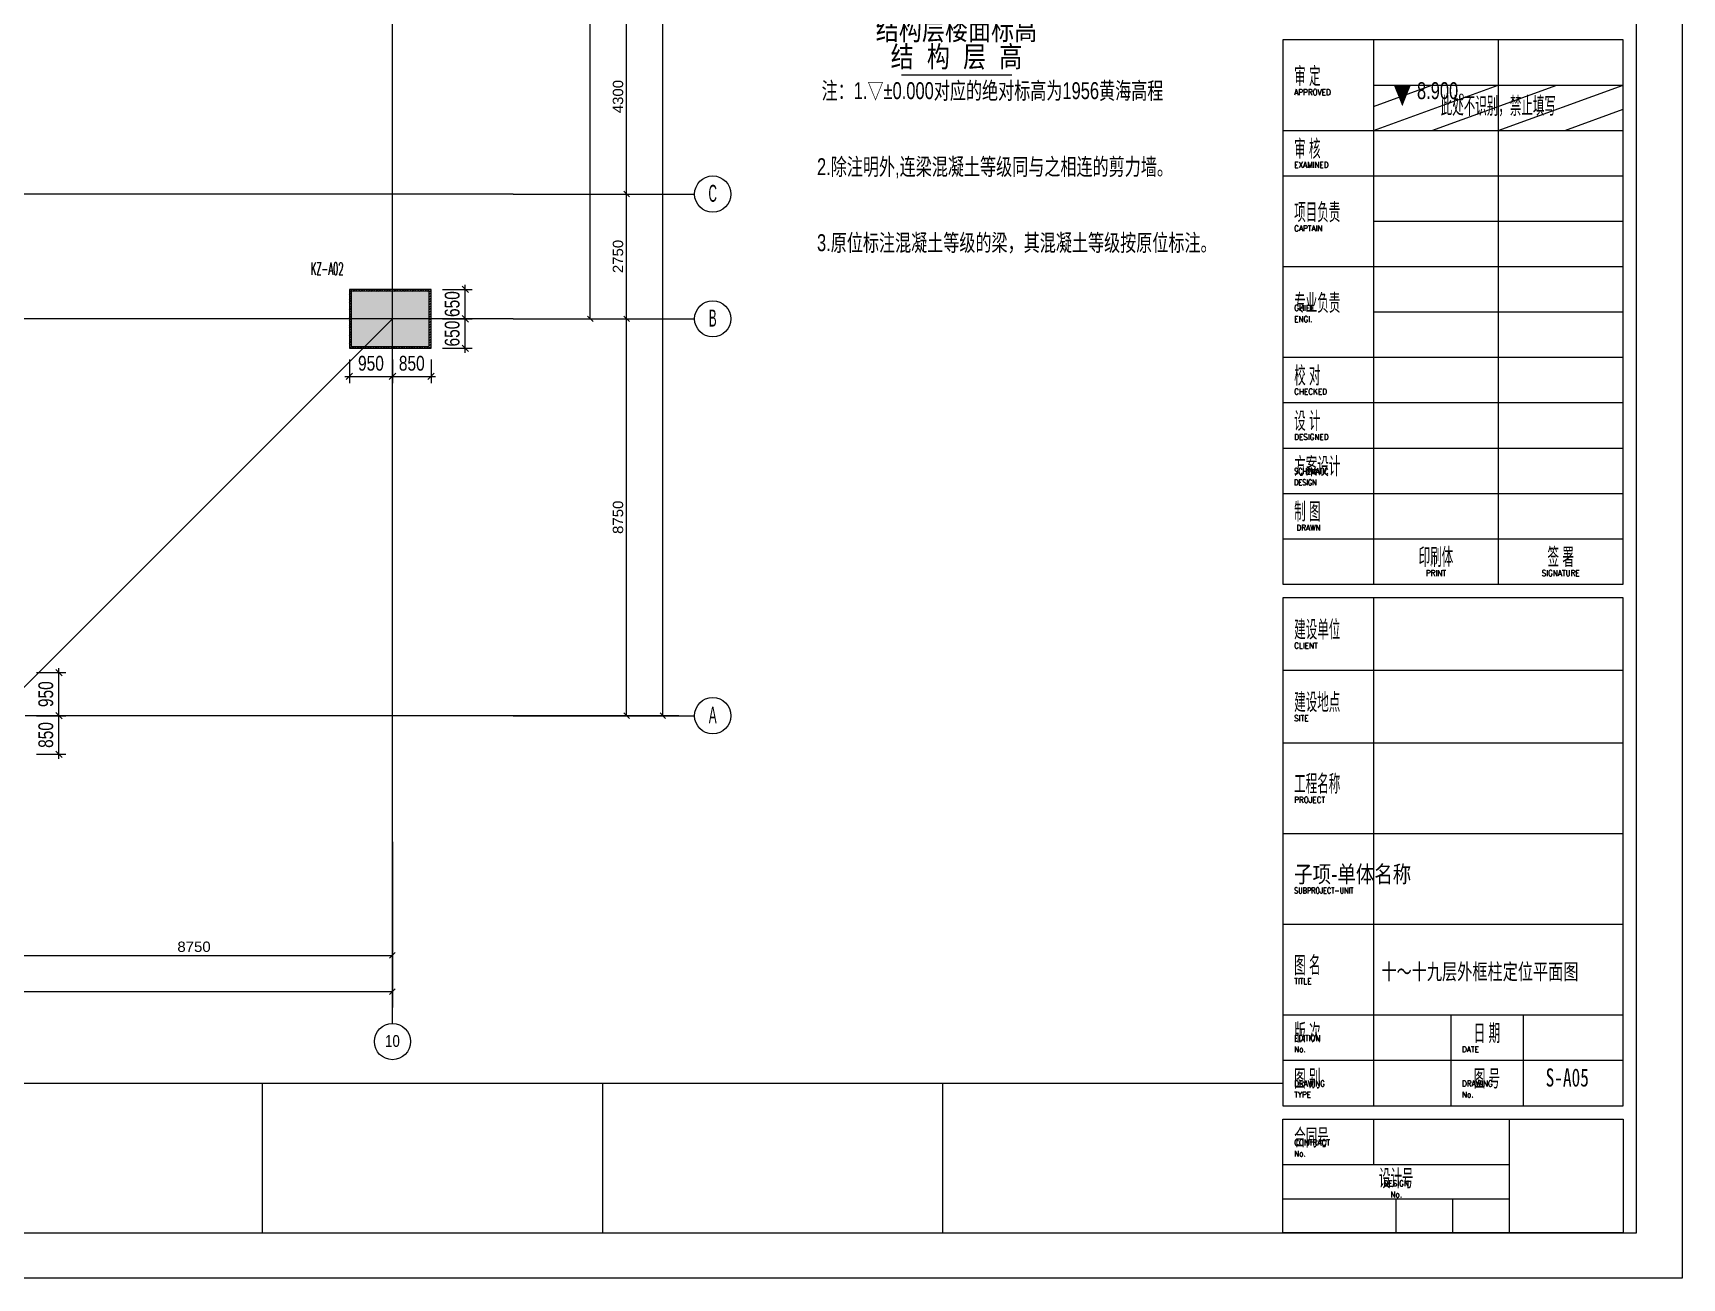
# Model space of a CAD drawing. Header units: millimetres. Extents: x 8533 to 398112, y -117646 to 105276.
# Drawn here: x 361755 to 398109, y 23204 to 50654 of the extents above; entities that cross this region are included whole.
import ezdxf

# ---------------------------------------------------------------- set-up
doc = ezdxf.new("R2010")
doc.units = ezdxf.units.MM
doc.linetypes.add('IMPORT-A-D0TE-BF$0$DOTE', pattern=[0])
doc.linetypes.add('IMPORT-colu-10F-19F$0$DOTE', pattern=[0])
for name, color, linetype, lineweight in [('$0$TK-TEXT', 7, 'Continuous', 13), ('A-D0TE-BF$0$A-Axis', 3, 'Continuous', 13), ('A-D0TE-BF$0$A-Axis-GRID', 1, 'IMPORT-A-D0TE-BF$0$DOTE', 13), ('A-D0TE-BF$0$A-Axis-结构用', 3, 'Continuous', 13), ('A1$0$TK', 4, 'Continuous', 13), ('A1$0$TK-不打印', 8, 'Continuous', 13), ('A1$0$VHBoundary', 4, 'Continuous', 13), ('colu-10F-19F$0$A-Axis-grid', 1, 'IMPORT-colu-10F-19F$0$DOTE', 13), ('colu-10F-19F$0$S-COLU-STEEL', 104, 'Continuous', 13), ('colu-10F-19F$0$S-hatch', 253, 'Continuous', 13), ('S-colu_text', 7, 'Continuous', 13), ('S-dim', 3, 'Continuous', 13), ('XR-层高表$0$-S-slab_text', 105, 'Continuous', 13), ('XR-层高表$0$-S-table', 103, 'Continuous', 13), ('XR-层高表$0$-S-text', 7, 'Continuous', 13), ('塔楼_STR_10F-19F_墙住_20241022_20250305_dwg', 8, 'Continuous', 13)]:
    doc.layers.add(name, color=color, linetype=linetype, lineweight=lineweight)
doc.styles.add('Arial_10', font='arial.ttf', dxfattribs={"width": 0.75, "height": 326.200771})
doc.styles.add('Arial_15', font='arial.ttf', dxfattribs={"width": 0.8, "height": 2.935807})
doc.styles.add('Arial_16', font='arial.ttf', dxfattribs={"width": 0.8, "height": 3.728009})
doc.styles.add('Arial_2', font='arial.ttf', dxfattribs={"width": 0.5, "height": 326.200771})
doc.styles.add('Arial_3', font='arial.ttf', dxfattribs={"width": 1.035349, "height": 252.601612})
doc.styles.add('Arial_4', font='arial.ttf', dxfattribs={"width": 0.697103, "height": 202.912576})
doc.styles.add('Arial_5', font='arial.ttf', dxfattribs={"width": 0.8, "height": 326.200771})
doc.styles.add('RomanC', font='romanc__.ttf', dxfattribs={"width": 0.9, "height": 1.3})
doc.styles.add('RomanC_3', font='romanc__.ttf', dxfattribs={"width": 0.8, "height": 1.3})
doc.styles.add('RomanD', font='romand__.ttf', dxfattribs={"width": 0.5, "height": 450})
doc.styles.add('华文仿宋_1', font='STFANGSO.TTF', dxfattribs={"width": 0.7, "height": 872.093023})
doc.styles.add('华文仿宋_2', font='STFANGSO.TTF', dxfattribs={"width": 0.7, "height": 418.604651})
doc.styles.add('宋体_3', font='', dxfattribs={"width": 0.8, "height": 180})
doc.styles.get('宋体_3').set_extended_font_data('SimSun')

# ---------------------------------------------------------------- blocks, each defined once
blk = doc.blocks.new('塔楼_STR_10F-19F_墙住_20241022_20250305_dwg_A-D0TE-BF-1618069-10F_STR_45_850_')
at = {"layer": 'A-D0TE-BF$0$A-Axis'}
for p, q in [((42160, -28250), (42160, 8750)), ((42960, -28250), (42960, 8750)), ((42098, -16688), (42222, -16812)), ((39660, -16750), (43660, -16750)), ((41810, -16750), (42510, -16750)), ((39660, -19500), (43660, -19500)), ((41810, -19500), (42510, -19500)), ((42098, -19438), (42222, -19562)), ((39660, -28250), (42510, -28250)), ((42098, -28188), (42222, -28312)), ((42898, -28188), (43022, -28312)), ((37000, -33884), (37000, -31034)), ((0, -33534), (37000, -33534)), ((36938, -33595), (37062, -33472)), ((0, -34334), (37000, -34334)), ((36938, -34395), (37062, -34272))]:
    blk.add_line(p, q, dxfattribs=at)
at = {"layer": 'A-D0TE-BF$0$A-Axis', "flags": 128}
for points in [[(43310, -28250), (39660, -28250), (43660, -28250)], [(37000, -35034), (37000, -31034), (37000, -34684)]]:
    blk.add_lwpolyline(points, dxfattribs=at)
at = {"layer": 'A-D0TE-BF$0$A-Axis'}
for centre in [(44060, -16750), (44060, -19500), (44060, -28250), (37000, -35434)]:
    blk.add_circle(centre, 400, dxfattribs=at)
at = {"layer": 'A-D0TE-BF$0$A-Axis-GRID', "linetype": 'Continuous'}
for p, q in [((37000, -18850), (37000, -650)), ((39660, -16750), (28650, -16750)), ((37000, -20150), (37000, -18850)), ((36050, -19500), (28650, -19500)), ((37850, -19500), (36050, -19500)), ((39660, -19500), (37850, -19500)), ((37000, -31034), (37000, -20150)), ((39660, -28250), (28900, -28250))]:
    blk.add_line(p, q, dxfattribs=at)
at = {"layer": 'A-D0TE-BF$0$A-Axis-结构用'}
for p, q in [((41360, -19500), (41360, 0)), ((40478, -19500), (41710, -19500)), ((41298, -19438), (41422, -19562))]:
    blk.add_line(p, q, dxfattribs=at)
at = {"layer": 'A-D0TE-BF$0$A-Axis', "color": 7, "char_height": 228.3, "width": 858.09, "attachment_point": 2, "rotation": 90, "line_spacing_factor": 0.941778, "style": 'Arial_3'}
for s, insert in [('4300', (41857, -14600)), ('2750', (41857, -18125)), ('8750', (41857, -23875))]:
    blk.add_mtext(s, dxfattribs=dict(at, insert=insert))
at = {"layer": 'A-D0TE-BF$0$A-Axis', "color": 7, "attachment_point": 2, "line_spacing_factor": 0.941778}
for s, insert, char_height, width, style in [('\\fArial|b0|i0|c134|p34|;C', (44060, -16547), 372.8, 350.24, 'Arial_2'), ('\\fArial|b0|i0|c134|p34|;B', (44060, -19297), 372.8, 350.24, 'Arial_2'), ('\\fArial|b0|i0|c134|p34|;A', (44060, -28047), 372.8, 350.24, 'Arial_2'), ('8750', (32625, -33230), 228.3, 858.09, 'Arial_3'), ('10', (37000, -35291), 261, 490.33, 'Arial_5')]:
    blk.add_mtext(s, dxfattribs=dict(at, insert=insert, char_height=char_height, width=width, style=style))
blk = doc.blocks.new('塔楼_STR_10F-19F_墙住_20241022_20250305_dwg__ArchTick-1618071-10F_STR_45_850_')
at = {"layer": 'S-dim'}
blk.add_line((-0.71, -0.71), (0.71, 0.71), dxfattribs=at)
blk = doc.blocks.new('塔楼_STR_10F-19F_墙住_20241022_20250305_dwg_colu-10F-19F-1618073-10F_STR_45_850_')
at = {"layer": 'colu-10F-19F$0$S-hatch'}
h = blk.add_hatch(dxfattribs=at)
h.set_pattern_fill('FP_17', color=256, style=0, pattern_type=2)
h.set_pattern_definition([(45, (0, -19450), (-28.28427, 28.28427), [])])
h.paths.add_polyline_path([(37850, -20150), (37850, -18850), (36050, -18850), (36050, -20150), (37810, -20150)], flags=0)
h.paths.add_polyline_path([(37310, -20110), (36090, -20110), (36090, -18890), (37810, -18890), (37810, -20110)], flags=0)
blk.add_hatch(color=256, dxfattribs=at).paths.add_polyline_path([(37810, -20110), (37810, -18890), (36090, -18890), (36090, -20110), (37310, -20110)], flags=0)
at = {"layer": 'colu-10F-19F$0$A-Axis-grid', "linetype": 'Continuous'}
blk.add_line((37000, -19500), (28250, -28250), dxfattribs=at)
at = {"layer": 'colu-10F-19F$0$S-COLU-STEEL', "flags": 128}
for points in [[(37850, -18850), (36050, -18850), (36050, -20150), (37850, -20150)], [(37810, -18890), (36090, -18890), (36090, -20110), (37810, -20110)]]:
    blk.add_lwpolyline(points, close=True, dxfattribs=at)
blk = doc.blocks.new('塔楼_STR_10F-19F_墙住_20241022_20250305_dwg-1618068-10F_STR_45_850_')
at = {"layer": 'A1$0$TK'}
for p, q in [((58629, 526652), (58629, 514652)), ((61379, 526652), (61379, 514652)), ((58629, 525652), (64129, 525652)), ((56629, 524652), (64129, 524652)), ((56629, 523652), (64129, 523652)), ((58629, 522652), (64129, 522652)), ((56629, 521652), (64129, 521652)), ((58629, 520652), (64129, 520652)), ((56629, 519652), (64129, 519652)), ((56629, 518652), (64129, 518652)), ((56629, 517652), (64129, 517652)), ((56629, 516652), (64129, 516652)), ((56629, 515652), (64129, 515652)), ((58629, 514352), (58629, 503152)), ((56629, 512752), (64129, 512752)), ((56629, 511152), (64129, 511152)), ((56629, 509152), (64129, 509152)), ((56629, 507152), (64129, 507152)), ((56629, 505152), (64129, 505152)), ((60329, 505152), (60329, 503152)), ((61929, 505152), (61929, 503152)), ((56629, 504152), (64129, 504152)), ((58629, 502852), (58629, 501852)), ((61629, 500352), (61629, 502852)), ((56629, 501852), (61629, 501852)), ((56629, 501102), (61629, 501102)), ((59129, 500352), (59129, 501102)), ((60379, 500352), (60379, 501102))]:
    blk.add_line(p, q, dxfattribs=at)
at = {"layer": 'A1$0$TK', "flags": 128}
for points in [[(-18671, 558752), (65429, 558752), (65429, 499352), (-18671, 499352)], [(-16171, 557752), (-16171, 500352), (64429, 500352), (64429, 557752)], [(56629, 514652), (64129, 514652), (64129, 526652), (56629, 526652)], [(56629, 503152), (64129, 503152), (64129, 514352), (56629, 514352)], [(56629, 502852), (64129, 502852), (64129, 500352), (56629, 500352)]]:
    blk.add_lwpolyline(points, close=True, dxfattribs=at)
at = {"layer": 'A1$0$TK-不打印'}
for p, q in [((58629, 524652), (61379, 525652)), ((58629, 525185), (59916, 525652)), ((59916, 524652), (62666, 525652)), ((61379, 524652), (64129, 525652)), ((62843, 524652), (64129, 525120)), ((34129, 503652), (34129, 500352)), ((41629, 503652), (41629, 500352)), ((49129, 503652), (49129, 500352))]:
    blk.add_line(p, q, dxfattribs=at)
at = {"layer": 'A1$0$TK-不打印', "flags": 128}
blk.add_lwpolyline([(19129, 500352), (19129, 503652), (56629, 503652)], dxfattribs=at)
at = {"layer": 'A1$0$VHBoundary', "flags": 128}
blk.add_lwpolyline([(-18671, 558752), (65429, 558752), (65429, 499352), (-18671, 499352)], close=True, dxfattribs=at)
at = {"layer": 'S-dim'}
for p, q in [((38100, 521150), (38754, 521150)), ((36050, 519600), (36050, 519081)), ((37850, 519600), (37850, 519081)), ((38100, 519850), (38754, 519850)), ((35950, 519231), (37100, 519231)), ((36900, 519231), (37950, 519231)), ((29150, 512700), (29796, 512700)), ((29646, 511650), (29646, 512800)), ((29646, 510800), (29646, 511850)), ((29150, 510900), (29796, 510900))]:
    blk.add_line(p, q, dxfattribs=at)
at = {"layer": 'S-dim', "flags": 128}
for points in [[(38604, 519750), (38604, 519850), (38604, 520500), (38604, 521150), (38604, 521250)], [(38604, 520400), (38604, 520500), (38604, 520600)]]:
    blk.add_lwpolyline(points, dxfattribs=at)
for points in [[(38754, 520500), (38100, 520500)], [(37000, 519081), (37000, 519600)], [(29796, 511750), (29150, 511750)]]:
    blk.add_lwpolyline(points, close=True, dxfattribs=at)
at = {"layer": 'XR-层高表$0$-S-table'}
blk.add_line((48221, 525882), (50654, 525882), dxfattribs=at)
for name in ['塔楼_STR_10F-19F_墙住_20241022_20250305_dwg_A-D0TE-BF-1618069-10F_STR_45_850_', '塔楼_STR_10F-19F_墙住_20241022_20250305_dwg_colu-10F-19F-1618073-10F_STR_45_850_']:
    blk.add_blockref(name, (0, 540000))
at = {"xscale": 100, "yscale": 100, "zscale": 100}
for p, rotation in [((38604, 521150), 270), ((38604, 520500), 270), ((38604, 520500), 90), ((38604, 519850), 90), ((36050, 519231), 180), ((37000, 519231), 180), ((29646, 512700), 90), ((29646, 511750), 270), ((29646, 511750), 90), ((29646, 510900), 270)]:
    blk.add_blockref('塔楼_STR_10F-19F_墙住_20241022_20250305_dwg__ArchTick-1618071-10F_STR_45_850_', p, dxfattribs=dict(at, rotation=rotation))
for p in [(37000, 519231), (37850, 519231)]:
    blk.add_blockref('塔楼_STR_10F-19F_墙住_20241022_20250305_dwg__ArchTick-1618071-10F_STR_45_850_', p, dxfattribs=at)
at = {"layer": '$0$TK-TEXT', "color": 2, "attachment_point": 1, "line_spacing_factor": 1.073544}
for s, insert, char_height, width, style in [('十～十九层外框柱定位平面图', (58802, 506283), 350, 5895.05, '华文仿宋_2'), ('S-A05', (62423, 503974), 400, 1255.99, '华文仿宋_1')]:
    blk.add_mtext(s, dxfattribs=dict(at, insert=insert, char_height=char_height, width=width, style=style))
at = {"layer": 'A1$0$TK'}
for s, insert, char_height, width, attachment_point, line_spacing_factor, style in [('审 定', (56879, 526043), 372.8, 1751.2, 1, 0.941778, 'Arial_2'), ('APPROVED', (56879, 525560), 130, 1122.7, 1, 1.125357, 'RomanC'), ('审 核', (56879, 524443), 372.8, 1751.2, 1, 0.941778, 'Arial_2'), ('EXAMINED', (56879, 523960), 130, 1073.07, 1, 1.125357, 'RomanC'), ('项目负责', (56879, 523043), 372.8, 2801.93, 1, 0.941778, 'Arial_2'), ('CAPTAIN', (56879, 522560), 130, 896.3, 1, 1.125357, 'RomanC'), ('专业负责', (56879, 521043), 372.8, 2801.93, 1, 0.941778, 'Arial_2'), ('CHIEF\\PENGI.', (56879, 520804), 130, 638.88, 1, 1.125357, 'RomanC'), ('校 对', (56879, 519443), 372.8, 1751.2, 1, 0.941778, 'Arial_2'), ('CHECKED', (56879, 518960), 130, 998.64, 1, 1.125357, 'RomanC'), ('设 计', (56879, 518443), 372.8, 1751.2, 1, 0.941778, 'Arial_2'), ('DESIGNED', (56879, 517960), 130, 1073.07, 1, 1.125357, 'RomanC'), ('方案设计', (56879, 517443), 372.8, 2801.93, 1, 0.941778, 'Arial_2'), ('SCHEMATIC\\PDESIGN', (56879, 517204), 130, 1066.87, 1, 1.125357, 'RomanC_3'), ('制 图', (56879, 516443), 372.8, 1751.2, 1, 0.941778, 'Arial_2'), ('DRAWN', (56929, 515960), 130, 730.37, 1, 1.125357, 'RomanC'), ('印刷体', (60004, 515443), 372.8, 2101.44, 2, 0.941778, 'Arial_2'), ('签 署', (62754, 515443), 372.8, 1751.2, 2, 0.941778, 'Arial_2'), ('PRINT', (60004, 514960), 130, 638.88, 2, 1.125357, 'RomanC'), ('SIGNATURE', (62754, 514960), 130, 1206.43, 2, 1.125357, 'RomanC'), ('建设单位', (56879, 513843), 372.8, 2801.93, 1, 0.941778, 'Arial_2'), ('CLIENT', (56879, 513360), 130, 745.88, 1, 1.125357, 'RomanC'), ('建设地点', (56879, 512243), 372.8, 2801.93, 1, 0.941778, 'Arial_2'), ('SITE', (56879, 511760), 130, 468.31, 1, 1.125357, 'RomanC'), ('工程名称', (56879, 510443), 372.8, 2801.93, 1, 0.941778, 'Arial_2'), ('PROJECT', (56879, 509960), 130, 933.51, 1, 1.125357, 'RomanC'), ('子项-单体名称', (56879, 508443), 372.8, 2669.08, 1, 0.941778, 'Arial_16'), ('SUBPROJECT-UNIT', (56879, 507960), 130, 1823.61, 1, 1.125357, 'RomanC_3'), ('图 名', (56879, 506443), 372.8, 1751.2, 1, 0.941778, 'Arial_2'), ('TITLE', (56879, 505960), 130, 581.51, 1, 1.125357, 'RomanC'), ('版 次', (56879, 504953), 372.8, 1751.2, 1, 0.941778, 'Arial_2'), ('日 期', (61129, 504943), 372.8, 1751.2, 2, 0.941778, 'Arial_2'), ('EDITION\\PNo.', (56879, 504704), 130, 849.78, 1, 1.125357, 'RomanC'), ('DATE', (60579, 504460), 130, 539.64, 1, 1.125357, 'RomanC'), ('图 别', (56879, 503943), 372.8, 1751.2, 1, 0.941778, 'Arial_2'), ('图 号', (61129, 503943), 372.8, 1751.2, 2, 0.941778, 'Arial_2'), ('DRAWING\\PTYPE', (56879, 503704), 130, 955.22, 1, 1.125357, 'RomanC'), ('DRAWING\\PNo.', (60579, 503704), 130, 955.22, 1, 1.125357, 'RomanC'), ('合同号', (56879, 502643), 372.8, 2101.44, 1, 0.941778, 'Arial_2'), ('CONTRACT\\PNo.', (56879, 502404), 130, 1099.44, 1, 1.125357, 'RomanC'), ('设计号', (59129, 501743), 372.8, 2101.44, 2, 0.941778, 'Arial_2'), ('DESIGN\\PNo.', (59129, 501504), 130, 790.85, 2, 1.125357, 'RomanC')]:
    blk.add_mtext(s, dxfattribs=dict(at, insert=insert, char_height=char_height, width=width, attachment_point=attachment_point, line_spacing_factor=line_spacing_factor, style=style))
at = {"layer": 'A1$0$TK-不打印', "insert": (61379, 525388), "char_height": 372.8, "width": 7004.81, "attachment_point": 2, "line_spacing_factor": 0.941778, "style": 'Arial_2'}
blk.add_mtext('此处不识别，禁止填写', dxfattribs=at)
at = {"layer": 'S-colu_text', "insert": (35198, 521740), "char_height": 270, "width": 1320.1, "attachment_point": 1, "line_spacing_factor": 1.146391, "style": 'RomanD'}
blk.add_mtext('KZ-A02', dxfattribs=at)
at = {"layer": 'S-dim', "color": 7, "char_height": 326.2, "width": 681.54, "attachment_point": 2, "rotation": 90, "line_spacing_factor": 0.941778, "style": 'Arial_10'}
for s, insert in [('650', (38152, 520825)), ('650', (38152, 520175)), ('950', (29193, 512225)), ('850', (29193, 511325))]:
    blk.add_mtext(s, dxfattribs=dict(at, insert=insert))
at = {"layer": 'S-dim', "color": 7, "char_height": 326.2, "width": 681.54, "attachment_point": 2, "line_spacing_factor": 0.941778, "style": 'Arial_10'}
for s, insert in [('950', (36525, 519684)), ('850', (37425, 519684))]:
    blk.add_mtext(s, dxfattribs=dict(at, insert=insert))
at = {"layer": 'XR-层高表$0$-S-slab_text', "color": 7, "attachment_point": 1}
for s, insert, char_height, width, line_spacing_factor, style in [(' 注：1.▽±0.000对应的绝对标高为1956黄海高程', (46359, 525717), 372.8, 10627.99, 0.941778, 'Arial_4'), ('8.900。', (59586, 525717), 372.8, 1690.82, 0.941778, 'Arial_4'), ('\\f宋体|b0|i0|c134|p2|;\\W.7;▼', (59072, 525623), 400, 483.09, 0.877739, '宋体_3'), ('2.除注明外,连梁混凝土等级同与之相连的剪力墙。', (46359, 524041), 372.8, 10869.54, 0.941778, 'Arial_4'), ('3.原位标注混凝土等级的梁，其混凝土等级按原位标注。', (46359, 522365), 372.8, 12077.27, 0.941778, 'Arial_4')]:
    blk.add_mtext(s, dxfattribs=dict(at, insert=insert, char_height=char_height, width=width, line_spacing_factor=line_spacing_factor, style=style))
at = {"layer": 'XR-层高表$0$-S-text', "char_height": 466, "width": 4226.69, "attachment_point": 2, "line_spacing_factor": 0.941778, "style": 'Arial_15'}
for s, insert in [('结构层楼面标高', (49434, 527114)), ('结  构  层  高', (49434, 526514))]:
    blk.add_mtext(s, dxfattribs=dict(at, insert=insert))

msp = doc.modelspace()

# ---------------------------------------------------------------- block references
at = {"layer": '塔楼_STR_10F-19F_墙住_20241022_20250305_dwg', "color": 7}
msp.add_blockref('塔楼_STR_10F-19F_墙住_20241022_20250305_dwg-1618068-10F_STR_45_850_', (332680, -476148), dxfattribs=at)

doc.saveas('drawing.dxf')
